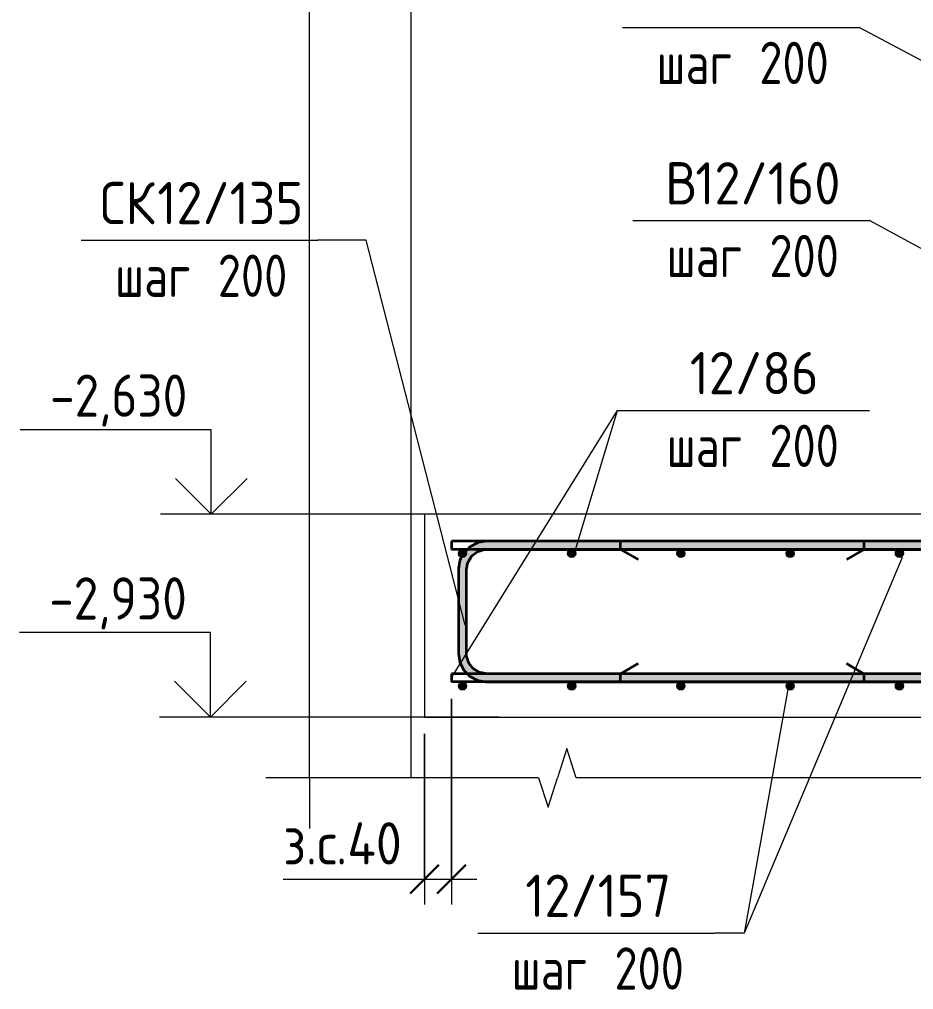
# Model space of a CAD drawing. Header units: millimetres. Extents: x 30199 to 69236, y -5153 to 33423.
# Drawn here: x 62954 to 64277, y -3333 to -1898 of the extents above; entities that cross this region are included whole.
import ezdxf

# ---------------------------------------------------------------- set-up
doc = ezdxf.new("R2010")
doc.units = ezdxf.units.MM
for name, color, linetype, lineweight in [('AA_Dim', 7, 'Continuous', 9), ('AA_Dim-25', 7, 'Continuous', 9), ('AA_Oformlenie', 7, 'Continuous', 9), ('AA_Vinoska', 7, 'Continuous', 9), ('AA_Visotnaya otmetka', 7, 'Continuous', 9), ('AF_Stena_Опалубка', 253, 'Continuous', 20), ('KR_Armatura', 7, 'Continuous', 20), ('KR_Armatura_Tonkie', 7, 'Continuous', 20), ('KR_Fundament', 7, 'Continuous', 20)]:
    doc.layers.add(name, color=color, linetype=linetype, lineweight=lineweight)
doc.styles.add('ISOCPEUR_1', font='isocpeur.ttf', dxfattribs={"width": 0.9, "height": 62.5})
doc.styles.add('ISOCPEUR_3', font='isocpeur.ttf', dxfattribs={"width": 0.85, "height": 62.5})
doc.styles.add('ISOCPEUR_8', font='isocpeur.ttf', dxfattribs={"width": 0.8, "height": 62.5})
doc.dimstyles.new('05_Округл_1мм__прозр__1', dxfattribs={"dimscale": 304.8, "dimtxt": 62.248823, "dimasz": 0.139436, "dimexe": 0.123031, "dimexo": 0.082021, "dimgap": 0.008202, "dimtad": 1, "dimdec": 0, "dimdsep": 46, "dimtxsty": 'ISOCPEUR_1', "dimblk1": 'OBLIQUE', "dimblk2": 'OBLIQUE', "dimsah": 1, "dimcen": 0.09, "dimdle": 0.123031, "dimazin": 0, "dimtfac": 1, "dimtdec": 4, "dimtix": 1, "dimtmove": 1, "dimatfit": 3, "dimfxl": 1, "dimtvp": 1, "dimtolj": 1, "dimtzin": 0, "dimlwd": 18, "dimlwe": 18, "dimarcsym": 2})

# ---------------------------------------------------------------- blocks, each defined once
blk = doc.blocks.new('350_Стержень П торец СК-СГ _НесАрм_РабПлоск_ - 350_Стержень П торец СК-СГ _НесАрм_РабПлоск_-4078482-2-2 Армирование')
at = {"layer": 'KR_Armatura_Tonkie', "lineweight": 35}
for p, q in [((32247, -2670), (31755, -2670)), ((31755, -2682), (32247, -2682)), ((31755, -2682), (31781, -2697)), ((32313, -2670), (32259, -2670)), ((32259, -2682), (32313, -2682)), ((32313, -2682), (32322.5, -2683.7)), ((32325, -2684.8), (32331.5, -2688.7)), ((32333.4, -2690.1), (32339.3, -2697.7)), ((32340, -2699.5), (32342.3, -2707)), ((32343, -2712), (32343, -2836)), ((32343, -2836), (32341.2, -2845.5)), ((31755, -2866), (31781, -2851)), ((32340.2, -2848), (32336.3, -2854.5)), ((32259.7, -2866), (31755, -2866)), ((32313, -2866), (32289, -2866)), ((32325.5, -2863), (32318, -2865.3)), ((32334.9, -2856.4), (32327.3, -2862.3)), ((31755, -2878), (32313, -2878))]:
    blk.add_line(p, q, dxfattribs=at)
at = {"layer": 'KR_Armatura_Tonkie', "lineweight": 35, "flags": 128}
for points in [[(32317.4, -2670.6), (32314.5, -2670), (32313, -2670)], [(32329.7, -2673.9), (32327.1, -2672.5), (32325.6, -2672.2)], [(32340.1, -2680.3), (32338.4, -2678.6), (32336.4, -2677.5)], [(32348.1, -2689.3), (32347.3, -2687.8), (32345.3, -2685.7)]]:
    blk.add_lwpolyline(points, dxfattribs=at)
blk = doc.blocks.new('350_Стержень П торец СК-СГ _НесАрм_РабПлоск_ - 350_Стержень П торец СК-СГ _НесАрм_РабПлоск_-V7-2-2 Армирование')
at = {"layer": 'KR_Armatura_Tonkie', "lineweight": 35}
for points in [[(32005.2, -2682), (32313, -2681.8), (32313, -2670), (31755, -2670.2), (31755, -2682), (31990.6, -2682)], [(32352, -2712), (32355, -2712), (32353.6, -2701.1), (32349.4, -2691), (32342.3, -2682), (32334, -2675.6), (32323.9, -2671.4), (32313, -2670.2), (32313, -2682), (32320.8, -2683), (32328.2, -2686.1), (32334.2, -2690.8), (32339.1, -2697.3), (32342, -2704.3), (32343.2, -2712), (32350.5, -2712)], [(32349, -2836), (32355, -2836), (32354.8, -2712), (32343, -2712), (32343.2, -2836), (32347.4, -2836)], [(32313, -2878), (32323.9, -2876.6), (32334.3, -2872.2), (32342.7, -2865.7), (32349.4, -2857), (32353.6, -2846.9), (32354.8, -2836), (32343, -2836), (32341.6, -2844.6), (32339, -2851), (32334.2, -2857.2), (32327, -2862.4), (32320.6, -2865), (32313, -2866.2), (32313, -2877.8)], [(31756.6, -2878), (32313, -2877.8), (32313, -2866), (31755, -2866.2), (31755, -2878)]]:
    blk.add_hatch(color=256, dxfattribs=at).paths.add_polyline_path(points)
for p, q in [((32313, -2670), (31755, -2670)), ((31755, -2682), (31755, -2670)), ((31755, -2682), (32313, -2682)), ((31755, -2682), (31781, -2697)), ((32343, -2712), (32343, -2836)), ((32355, -2836), (32355, -2712)), ((31755, -2866), (31781, -2851)), ((32313, -2866), (31755, -2866)), ((31755, -2878), (31755, -2866)), ((31755, -2878), (32313, -2878))]:
    blk.add_line(p, q, dxfattribs=at)
at = {"layer": 'KR_Armatura_Tonkie', "lineweight": 35, "flags": 128}
for points in [[(32341.6, -2681.9), (32338.4, -2678.6), (32327.1, -2672.5), (32314.5, -2670), (32313, -2670)], [(32313, -2682), (32323.6, -2684), (32332.9, -2689.6), (32339.6, -2698.1), (32342.8, -2708.5), (32343, -2712)], [(32355, -2712), (32353, -2699.3), (32347.3, -2687.8), (32341.7, -2682)], [(32343, -2836), (32341, -2846.7), (32335.4, -2855.9), (32326.9, -2862.6), (32316.5, -2865.8), (32313, -2866)], [(32341.7, -2866), (32346.4, -2861.4), (32352.5, -2850.1), (32355, -2837.5), (32355, -2836)], [(32313, -2878), (32325.7, -2876), (32337.2, -2870.3), (32341.6, -2866)]]:
    blk.add_lwpolyline(points, dxfattribs=at)
blk = doc.blocks.new('350_Стержень П торец СК-СГ _НесАрм_РабПлоск_ - 350_Стержень П торец СК-СГ _НесАрм_РабПлоск_-4075653-2-2 Армирование')
at = {"layer": 'KR_Armatura_Tonkie', "lineweight": 35}
for p, q in [((31544.5, -2685), (31551.8, -2682.7)), ((32115, -2670), (31557, -2670)), ((31557, -2682), (32115, -2682)), ((32115, -2682), (32089, -2697)), ((31529.8, -2700), (31533.7, -2693.5)), ((31535.1, -2691.6), (31542.7, -2685.7)), ((31515, -2712), (31515, -2836)), ((31527, -2712), (31528.7, -2702.5)), ((31527, -2836), (31527, -2712)), ((31530, -2848.5), (31527.6, -2841)), ((31536.6, -2857.9), (31530.7, -2850.3)), ((32115, -2866), (32089, -2851)), ((31545, -2863.2), (31538.5, -2859.3)), ((31557, -2866), (31547.5, -2864.3)), ((32115, -2866), (31557, -2866)), ((31557, -2878), (32115, -2878))]:
    blk.add_line(p, q, dxfattribs=at)
at = {"layer": 'KR_Armatura_Tonkie', "lineweight": 35, "flags": 128}
for points in [[(31534.3, -2676.9), (31532.8, -2677.7), (31530.7, -2679.7)], [(31545.2, -2671.8), (31544.3, -2672), (31541.6, -2673.3)], [(31518.9, -2695.3), (31517.4, -2697.9), (31517.2, -2699.4)], [(31525.3, -2684.9), (31523.6, -2686.6), (31522.5, -2688.5)], [(31515.6, -2707.6), (31515, -2710.5), (31515, -2712)], [(31516.8, -2847.8), (31517, -2848.7), (31518.3, -2851.4)], [(31521.9, -2858.7), (31522.7, -2860.2), (31524.7, -2862.3)], [(31529.9, -2867.7), (31531.6, -2869.4), (31533.6, -2870.5)], [(31540.4, -2874.2), (31542.9, -2875.5), (31544.4, -2875.8)], [(31552.6, -2877.4), (31555.5, -2878), (31557, -2878)]]:
    blk.add_lwpolyline(points, dxfattribs=at)
blk = doc.blocks.new('350_Стержень П торец СК-СГ _НесАрм_РабПлоск_ - 350_Стержень П торец СК-СГ _НесАрм_РабПлоск_-V8-2-2 Армирование')
at = {"layer": 'KR_Armatura_Tonkie', "lineweight": 35}
for points in [[(31515, -2712), (31527, -2712), (31528, -2704.2), (31531.3, -2696.6), (31535.8, -2690.8), (31542, -2686), (31549.2, -2683), (31557, -2681.8), (31557, -2670), (31546.1, -2671.4), (31536, -2675.6), (31527.3, -2682.3), (31520.6, -2691), (31516.4, -2701.1), (31515.5, -2708.3)], [(31961.3, -2682), (32115, -2681.8), (32115, -2670), (31557, -2670.2), (31557, -2682), (31946.7, -2682)], [(31521, -2836), (31527, -2836), (31526.8, -2712), (31515, -2712), (31515.2, -2836), (31519.4, -2836)], [(31557, -2878), (31557, -2866), (31549.2, -2865), (31541.6, -2861.7), (31535.8, -2857.2), (31531, -2851), (31527.9, -2843.1), (31526.8, -2836), (31515, -2836), (31516.4, -2846.9), (31520.6, -2857), (31527.7, -2866), (31536, -2872.4), (31546.1, -2876.6), (31551.8, -2877.3)], [(31990.6, -2878), (32115, -2877.8), (32115, -2866), (31557, -2866.2), (31557, -2878), (31961.3, -2878)]]:
    blk.add_hatch(color=256, dxfattribs=at).paths.add_polyline_path(points)
for p, q in [((32115, -2670), (31557, -2670)), ((31557, -2682), (32115, -2682)), ((32115, -2682), (32089, -2697)), ((32115, -2670), (32115, -2682)), ((31515, -2712), (31515, -2836)), ((31527, -2836), (31527, -2712)), ((32115, -2866), (32089, -2851)), ((32115, -2866), (31557, -2866)), ((32115, -2866), (32115, -2878)), ((31557, -2878), (32115, -2878))]:
    blk.add_line(p, q, dxfattribs=at)
at = {"layer": 'KR_Armatura_Tonkie', "lineweight": 35, "flags": 128}
for points in [[(31528.3, -2682), (31523.6, -2686.6), (31517.4, -2697.9), (31515, -2710.5), (31515, -2712)], [(31527, -2712), (31528.9, -2701.3), (31534.6, -2692.1), (31543.1, -2685.4), (31553.4, -2682.2), (31557, -2682)], [(31557, -2670), (31544.3, -2672), (31532.8, -2677.7), (31528.3, -2682)], [(31515, -2836), (31517, -2848.7), (31522.7, -2860.2), (31528.3, -2866)], [(31557, -2866), (31546.3, -2864), (31537.1, -2858.4), (31530.4, -2849.9), (31527.2, -2839.5), (31527, -2836)], [(31528.3, -2866), (31531.6, -2869.4), (31542.9, -2875.5), (31555.5, -2878), (31557, -2878)]]:
    blk.add_lwpolyline(points, dxfattribs=at)
blk = doc.blocks.new('011_Прямоугольник обрыва _ЭлУзла_ - 011_Прямоугольник обрыва _ЭлУзла_-4175773-2-2 Армирование')
at = {"layer": 'AA_Oformlenie'}
for p, q in [((31295, -3020), (31295, -1764.2)), ((31633.5, -3020), (31295, -3020)), ((32366.9, -3020), (31689.2, -3020))]:
    blk.add_line(p, q, dxfattribs=at)
blk = doc.blocks.new('Высотные отметки - Стрелка вверх-400292-2-2 Армирование')
at = {"layer": 'AA_Vinoska'}
for p, q in [((31149.4, -2505), (30866.9, -2505)), ((31149.4, -2630), (31149.4, -2505)), ((31149.4, -2630), (31096.4, -2577)), ((31149.4, -2630), (31202.5, -2577)), ((31224.4, -2630), (31074.4, -2630))]:
    blk.add_line(p, q, dxfattribs=at)
blk = doc.blocks.new('042_М_Арматуры - Диам длина поз _ Комментарий-3662934-2-2 Армирование')
at = {"layer": 'AA_Vinoska'}
blk.add_line((31907.4, 1522), (32257.4, 1522), dxfattribs=at)
blk = doc.blocks.new('DIMBLOCK116-2-2 Армирование')
at = {"layer": 'AA_Dim-25', "lineweight": 18}
for p, q in [((63593.4, -2903), (63593.4, -3207.2)), ((63593.4, -3169.7), (63593.4, -2903)), ((63553.4, -2955), (63553.4, -3207.2)), ((63553.4, -3169.7), (63553.4, -2955)), ((63344.3, -3169.7), (63558.5, -3169.7)), ((63515.9, -3169.7), (63630.9, -3169.7)), ((63558.5, -3169.7), (63573.4, -3169.7))]:
    blk.add_line(p, q, dxfattribs=at)
at = {"layer": 'AA_Dim-25', "lineweight": 30}
for p, q in [((63553.4, -3169.7), (63574.6, -3148.5)), ((63593.4, -3169.7), (63614.6, -3148.5)), ((63553.4, -3169.7), (63532.1, -3191)), ((63593.4, -3169.7), (63572.1, -3191))]:
    blk.add_line(p, q, dxfattribs=at)
at = {"layer": 'AA_Dim-25', "color": 0, "lineweight": 18, "insert": (63344.3, -3085.6), "char_height": 62.5, "width": 226.969, "attachment_point": 1, "line_spacing_factor": 1.149209, "style": 'ISOCPEUR_1'}
blk.add_mtext('з.с.40', dxfattribs=at)
blk = doc.blocks.new('_Oblique')
at = {"color": 0, "linetype": 'ByBlock', "lineweight": -2}
blk.add_line((-0.5, -0.5), (0.5, 0.5), dxfattribs=at)

msp = doc.modelspace()

# ---------------------------------------------------------------- hatches: boundary and pattern name
at = {"layer": 'KR_Armatura'}
h = msp.add_hatch(color=256, dxfattribs=at)
edge = h.paths.add_edge_path()
edge.add_arc((63609.3631, -2688), 6, 0, 360)
for points in [[(63606.3631, -2693.1962), (63612.3631, -2693.1962), (63615.3631, -2688), (63612.3631, -2682.8038), (63606.3631, -2682.8038), (63603.3631, -2688)], [(63773.9631, -2693.1962), (63776.9631, -2688), (63773.9631, -2682.8038), (63767.9631, -2682.8038), (63764.9631, -2688), (63767.9631, -2693.1962)], [(63935.5631, -2693.1962), (63938.5631, -2688), (63935.5631, -2682.8038), (63929.5631, -2682.8038), (63926.5631, -2688), (63929.5631, -2693.1962)], [(64097.1631, -2693.1962), (64100.1631, -2688), (64097.1631, -2682.8038), (64091.1631, -2682.8038), (64088.1631, -2688), (64091.1631, -2693.1962)], [(64252.7631, -2693.1962), (64258.7631, -2693.1962), (64261.7631, -2688), (64258.7631, -2682.8038), (64252.7631, -2682.8038), (64249.7631, -2688)], [(63610.9028, -2889.1962), (63612.3631, -2889.1962), (63615.3631, -2884), (63612.3631, -2878.8038), (63606.3631, -2878.8038), (63603.3631, -2884), (63606.3631, -2889.1962)], [(63767.9631, -2889.1962), (63773.9631, -2889.1962), (63776.9631, -2884), (63773.9631, -2878.8038), (63767.9631, -2878.8038), (63764.9631, -2884)], [(63932.6921, -2889.1962), (63935.5631, -2889.1962), (63938.5631, -2884), (63935.5631, -2878.8038), (63929.5631, -2878.8038), (63926.5631, -2884), (63929.5631, -2889.1962)], [(64091.1631, -2889.1962), (64097.1631, -2889.1962), (64100.1631, -2884), (64097.1631, -2878.8038), (64091.1631, -2878.8038), (64088.1631, -2884)], [(64254.4815, -2889.1962), (64258.7631, -2889.1962), (64261.7631, -2884), (64258.7631, -2878.8038), (64252.7631, -2878.8038), (64249.7631, -2884), (64252.7631, -2889.1962)]]:
    msp.add_hatch(color=256, dxfattribs=at).paths.add_polyline_path(points)
h = msp.add_hatch(color=256, dxfattribs=at)
edge = h.paths.add_edge_path()
edge.add_arc((63770.9631, -2688), 6, 0, 360)
h = msp.add_hatch(color=256, dxfattribs=at)
edge = h.paths.add_edge_path()
edge.add_arc((63932.5631, -2688), 6, 0, 360)
h = msp.add_hatch(color=256, dxfattribs=at)
edge = h.paths.add_edge_path()
edge.add_arc((64094.1631, -2688), 6, 0, 360)
h = msp.add_hatch(color=256, dxfattribs=at)
edge = h.paths.add_edge_path()
edge.add_arc((64255.7631, -2688), 6, 0, 360)
h = msp.add_hatch(color=256, dxfattribs=at)
edge = h.paths.add_edge_path()
edge.add_arc((63609.3631, -2884), 6, 0, 360)
h = msp.add_hatch(color=256, dxfattribs=at)
edge = h.paths.add_edge_path()
edge.add_arc((63770.9631, -2884), 6, 0, 360)
h = msp.add_hatch(color=256, dxfattribs=at)
edge = h.paths.add_edge_path()
edge.add_arc((63932.5631, -2884), 6, 0, 360)
h = msp.add_hatch(color=256, dxfattribs=at)
edge = h.paths.add_edge_path()
edge.add_arc((64094.1631, -2884), 6, 0, 360)
h = msp.add_hatch(color=256, dxfattribs=at)
edge = h.paths.add_edge_path()
edge.add_arc((64255.7631, -2884), 6, 0, 360)

# ---------------------------------------------------------------- linework, layer by layer
at = {"layer": 'AA_Vinoska'}
for p, q in [((64320.9896, -1976.5678), (64196.309, -1910.0715)), ((64344.8063, -2268.2981), (64211.3244, -2195.6509)), ((63466.8599, -2224.8854), (63395.3811, -2224.8854)), ((63613.5941, -2793.8831), (63466.8599, -2224.8854)), ((63592.3224, -2873.6659), (63838.6981, -2476.4479)), ((63774.5901, -2688.8841), (63838.6981, -2476.4479)), ((63838.6981, -2476.4479), (63861.3244, -2476.4479)), ((63838.6981, -2476.4479), (63861.3244, -2476.4479)), ((64259.8556, -2693.9122), (64026.3244, -3249.5146)), ((64091.415, -2886.2361), (64026.3244, -3249.5146)), ((63763.7859, -2976.6987), (63750.0359, -3020)), ((63777.5359, -3020), (63763.7859, -2976.6987)), ((63383.3631, -3020), (63318.367, -3020)), ((63383.3631, -3020), (63383.3631, -3095)), ((63721.8816, -3020), (63735.9587, -3063.3251)), ((63735.9587, -3063.3251), (63750.0359, -3020)), ((64026.3244, -3249.5146), (63982.0544, -3249.5146)), ((64026.3244, -3249.5146), (63982.0544, -3249.5146))]:
    msp.add_line(p, q, dxfattribs=at)
at = {"layer": 'AA_Visotnaya otmetka'}
for p, q in [((63907.99, -2630), (63237.7895, -2630)), ((63907.99, -2630), (63907.99, -2630)), ((63663.9094, -2930), (63236.4979, -2930)), ((63663.9094, -2930), (63663.9094, -2930))]:
    msp.add_line(p, q, dxfattribs=at)
at = {"layer": 'AF_Stena_Опалубка'}
msp.add_line((63533.3631, -3020), (63533.3631, 2115.9645), dxfattribs=at)
at = {"layer": 'KR_Armatura'}
for p, q in [((63606.3631, -2682.8038), (63603.3631, -2688)), ((63612.3631, -2682.8038), (63606.3631, -2682.8038)), ((63615.3631, -2688), (63612.3631, -2682.8038)), ((63767.9631, -2682.8038), (63764.9631, -2688)), ((63773.9631, -2682.8038), (63767.9631, -2682.8038)), ((63776.9631, -2688), (63773.9631, -2682.8038)), ((63929.5631, -2682.8038), (63926.5631, -2688)), ((63935.5631, -2682.8038), (63929.5631, -2682.8038)), ((63938.5631, -2688), (63935.5631, -2682.8038)), ((64091.1631, -2682.8038), (64088.1631, -2688)), ((64097.1631, -2682.8038), (64091.1631, -2682.8038)), ((64100.1631, -2688), (64097.1631, -2682.8038)), ((64252.7631, -2682.8038), (64249.7631, -2688)), ((64258.7631, -2682.8038), (64252.7631, -2682.8038)), ((64261.7631, -2688), (64258.7631, -2682.8038)), ((63603.3631, -2688), (63606.3631, -2693.1962)), ((63606.3631, -2693.1962), (63612.3631, -2693.1962)), ((63612.3631, -2693.1962), (63615.3631, -2688)), ((63764.9631, -2688), (63767.9631, -2693.1962)), ((63767.9631, -2693.1962), (63773.9631, -2693.1962)), ((63773.9631, -2693.1962), (63776.9631, -2688)), ((63926.5631, -2688), (63929.5631, -2693.1962)), ((63929.5631, -2693.1962), (63935.5631, -2693.1962)), ((63935.5631, -2693.1962), (63938.5631, -2688)), ((64088.1631, -2688), (64091.1631, -2693.1962)), ((64091.1631, -2693.1962), (64097.1631, -2693.1962)), ((64097.1631, -2693.1962), (64100.1631, -2688)), ((64249.7631, -2688), (64252.7631, -2693.1962)), ((64252.7631, -2693.1962), (64258.7631, -2693.1962)), ((64258.7631, -2693.1962), (64261.7631, -2688)), ((63606.3631, -2878.8038), (63603.3631, -2884)), ((63603.3631, -2884), (63606.3631, -2889.1962)), ((63612.3631, -2878.8038), (63606.3631, -2878.8038)), ((63615.3631, -2884), (63612.3631, -2878.8038)), ((63612.3631, -2889.1962), (63615.3631, -2884)), ((63767.9631, -2878.8038), (63764.9631, -2884)), ((63764.9631, -2884), (63767.9631, -2889.1962)), ((63773.9631, -2878.8038), (63767.9631, -2878.8038)), ((63776.9631, -2884), (63773.9631, -2878.8038)), ((63773.9631, -2889.1962), (63776.9631, -2884)), ((63929.5631, -2878.8038), (63926.5631, -2884)), ((63926.5631, -2884), (63929.5631, -2889.1962)), ((63935.5631, -2878.8038), (63929.5631, -2878.8038)), ((63938.5631, -2884), (63935.5631, -2878.8038)), ((63935.5631, -2889.1962), (63938.5631, -2884)), ((64091.1631, -2878.8038), (64088.1631, -2884)), ((64088.1631, -2884), (64091.1631, -2889.1962)), ((64097.1631, -2878.8038), (64091.1631, -2878.8038)), ((64100.1631, -2884), (64097.1631, -2878.8038)), ((64097.1631, -2889.1962), (64100.1631, -2884)), ((64252.7631, -2878.8038), (64249.7631, -2884)), ((64249.7631, -2884), (64252.7631, -2889.1962)), ((64258.7631, -2878.8038), (64252.7631, -2878.8038)), ((64261.7631, -2884), (64258.7631, -2878.8038)), ((64258.7631, -2889.1962), (64261.7631, -2884)), ((63606.3631, -2889.1962), (63610.9028, -2889.1962)), ((63610.9028, -2889.1962), (63612.3631, -2889.1962)), ((63767.9631, -2889.1962), (63773.9631, -2889.1962)), ((63929.5631, -2889.1962), (63932.6921, -2889.1962)), ((63932.6921, -2889.1962), (63935.5631, -2889.1962)), ((64091.1631, -2889.1962), (64097.1631, -2889.1962)), ((64252.7631, -2889.1962), (64254.4815, -2889.1962)), ((64254.4815, -2889.1962), (64258.7631, -2889.1962))]:
    msp.add_line(p, q, dxfattribs=at)
for centre in [(63609.3631, -2688), (63770.9631, -2688), (63932.5631, -2688), (64094.1631, -2688), (64255.7631, -2688), (63609.3631, -2884), (63770.9631, -2884), (63932.5631, -2884), (64094.1631, -2884), (64255.7631, -2884)]:
    msp.add_circle(centre, 6, dxfattribs=at)
at = {"layer": 'KR_Armatura_Tonkie', "lineweight": 35}
for p, q in [((64453.3631, -2670), (63593.3631, -2670)), ((63593.3631, -2670), (63593.3631, -2682)), ((64453.3631, -2682), (63593.3631, -2682)), ((64453.3631, -2866), (63593.3631, -2866)), ((63593.3631, -2866), (63593.3631, -2878)), ((64453.3631, -2878), (63593.3631, -2878))]:
    msp.add_line(p, q, dxfattribs=at)
at = {"layer": 'KR_Fundament'}
for p, q in [((64293.5153, -2630), (63553.3631, -2630)), ((63553.3631, -2630), (63553.3631, -2930)), ((63553.3631, -2930), (64493.3631, -2930))]:
    msp.add_line(p, q, dxfattribs=at)

# ---------------------------------------------------------------- block references
at = {"layer": 'AA_Oformlenie'}
msp.add_blockref('011_Прямоугольник обрыва _ЭлУзла_ - 011_Прямоугольник обрыва _ЭлУзла_-4175773-2-2 Армирование', (32088.3633, 0), dxfattribs=at)
at = {"layer": 'AA_Vinoska'}
for name, p in [('042_М_Арматуры - Диам длина поз _ Комментарий-3662934-2-2 Армирование', (31938.8931, -3432.0855)), ('042_М_Арматуры - Диам длина поз _ Комментарий-3662934-2-2 Армирование', (31953.9085, -3717.6648)), ('042_М_Арматуры - Диам длина поз _ Комментарий-3662934-2-2 Армирование', (31137.9652, -3746.8994)), ('042_М_Арматуры - Диам длина поз _ Комментарий-3662934-2-2 Армирование', (31953.9085, -3998.4619)), ('042_М_Арматуры - Диам длина поз _ Комментарий-3662934-2-2 Армирование', (31953.9085, -3998.4619)), ('Высотные отметки - Стрелка вверх-400292-2-2 Армирование', (32088.3633, 0)), ('042_М_Арматуры - Диам длина поз _ Комментарий-3662934-2-2 Армирование', (31724.6385, -4771.5285)), ('042_М_Арматуры - Диам длина поз _ Комментарий-3662934-2-2 Армирование', (31724.6385, -4771.5285))]:
    msp.add_blockref(name, p, dxfattribs=at)
at = {"layer": 'AA_Visotnaya otmetka'}
msp.add_blockref('Высотные отметки - Стрелка вверх-400292-2-2 Армирование', (32087.0717, -300), dxfattribs=at)
at = {"layer": 'KR_Armatura_Tonkie', "lineweight": 35}
for name in ['350_Стержень П торец СК-СГ _НесАрм_РабПлоск_ - 350_Стержень П торец СК-СГ _НесАрм_РабПлоск_-4075653-2-2 Армирование', '350_Стержень П торец СК-СГ _НесАрм_РабПлоск_ - 350_Стержень П торец СК-СГ _НесАрм_РабПлоск_-V8-2-2 Армирование', '350_Стержень П торец СК-СГ _НесАрм_РабПлоск_ - 350_Стержень П торец СК-СГ _НесАрм_РабПлоск_-4078482-2-2 Армирование', '350_Стержень П торец СК-СГ _НесАрм_РабПлоск_ - 350_Стержень П торец СК-СГ _НесАрм_РабПлоск_-V7-2-2 Армирование']:
    msp.add_blockref(name, (32088.3633, 0), dxfattribs=at)

# ---------------------------------------------------------------- texts
at = {"layer": 'AA_Vinoska', "char_height": 62.5, "attachment_point": 1}
for s, insert, width, style in [(' 200', (64016.7354, -1931.1953), 166.751, 'ISOCPEUR_8'), ('шаг', (63896.35, -1931.1953), 145.907125, 'ISOCPEUR_8'), ('\\fISOCPEUR|b0|i0|c204|p34|;\\W.9;В', (63909.3279, -2109.2983), 54.113906, 'ISOCPEUR_1'), ('12/160', (63953.9764, -2109.2983), 263.354344, 'ISOCPEUR_1'), ('СК', (63073.2471, -2138.5328), 102.816422, 'ISOCPEUR_1'), ('12/135', (63158.0792, -2138.5328), 263.354344, 'ISOCPEUR_1'), (' 200', (64031.7508, -2216.7746), 166.751, 'ISOCPEUR_8'), ('шаг', (63911.3654, -2216.7746), 145.907125, 'ISOCPEUR_8'), (' 200', (63215.8076, -2246.0091), 166.751, 'ISOCPEUR_8'), ('шаг', (63095.4221, -2246.0091), 145.907125, 'ISOCPEUR_8'), ('12/86', (63945.7779, -2390.0953), 229.082203, 'ISOCPEUR_1'), ('12/86', (63945.7779, -2390.0953), 229.082203, 'ISOCPEUR_1'), (' 200', (64031.7508, -2497.5716), 166.751, 'ISOCPEUR_8'), (' 200', (64031.7508, -2497.5716), 166.751, 'ISOCPEUR_8'), ('шаг', (63911.3654, -2497.5716), 145.907125, 'ISOCPEUR_8'), ('шаг', (63911.3654, -2497.5716), 145.907125, 'ISOCPEUR_8'), ('12/157', (63702.4454, -3163.162), 263.354344, 'ISOCPEUR_1'), ('12/157', (63702.4454, -3163.162), 263.354344, 'ISOCPEUR_1'), (' 200', (63802.4808, -3270.6383), 166.751, 'ISOCPEUR_8'), ('шаг', (63682.0954, -3270.6383), 145.907125, 'ISOCPEUR_8')]:
    msp.add_mtext(s, dxfattribs=dict(at, insert=insert, width=width, style=style))
at = {"layer": 'AA_Visotnaya otmetka', "char_height": 62.5, "width": 242.007515, "attachment_point": 1, "line_spacing_factor": 1.149209, "style": 'ISOCPEUR_3'}
for s, insert in [('-2,630', (62999.453, -2423.3465)), ('-2,930', (62998.1615, -2723.3465))]:
    msp.add_mtext(s, dxfattribs=dict(at, insert=insert))

# ---------------------------------------------------------------- dimensions: what is measured, and where the dimension line sits
at = {"layer": 'AA_Dim', "lineweight": 18}
dim = msp.add_linear_dim(base=(63593.3631, -3169.7175), p1=(63553.3631, -2930), p2=(63593.3631, -2878), dimstyle='05_Округл_1мм__прозр__1', override={"dimpost": 'з.с.<>', "dimfxl": 65.604878}, dxfattribs=at)
dim.commit()
dim.dimension.update_dxf_attribs({"geometry": 'DIMBLOCK116-2-2 Армирование', "text_midpoint": (63457.8008, -3127.2307), "dimtype": 160})

doc.saveas('drawing.dxf')
